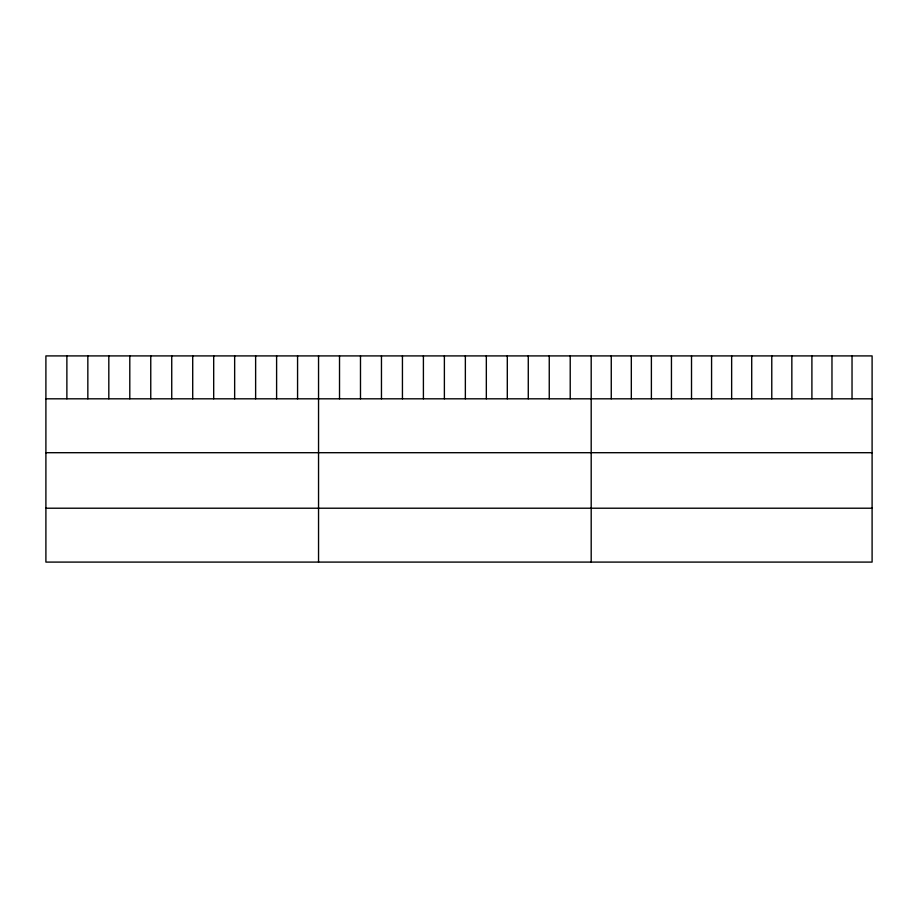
<?xml version="1.0" encoding="UTF-8"?>
<svg xmlns="http://www.w3.org/2000/svg" width="918" height="918" viewBox="0 0 918 918"><rect width="100%" height="100%" fill="white"/><g stroke="black" fill="none" stroke-linecap="round" stroke-linejoin="round"><path stroke-width="1.38" d="M872.1 398.814L872.1 562.091L45.9 562.091L45.9 355.909L872.1 355.909L872.1 398.814L45.9 398.814M45.9 452.7L872.1 452.7M45.9 508.216L872.1 508.216M852.03 355.909L852.03 398.814M831.972 355.909L831.972 398.814M811.902 355.909L811.902 398.814M791.844 355.909L791.844 398.814M771.774 355.909L771.774 398.814M751.716 355.909L751.716 398.814M731.646 355.909L731.646 398.814M711.576 355.909L711.576 398.814M691.518 355.909L691.518 398.814M671.448 355.909L671.448 398.814M651.39 355.909L651.39 398.814M631.32 355.909L631.32 398.814M611.262 355.909L611.262 398.814M591.192 355.909L591.192 562.091M570.216 355.909L570.216 398.814M549.251 355.909L549.251 398.814M528.275 355.909L528.275 398.814M507.298 355.909L507.298 398.814M486.333 355.909L486.333 398.814M465.357 355.909L465.357 398.814M444.381 355.909L444.381 398.814M423.405 355.909L423.405 398.814M402.44 355.909L402.44 398.814M381.463 355.909L381.463 398.814M360.487 355.909L360.487 398.814M339.522 355.909L339.522 398.814M318.546 355.909L318.546 562.091M297.57 355.909L297.57 398.814M276.605 355.909L276.605 398.814M255.629 355.909L255.629 398.814M234.652 355.909L234.652 398.814M213.687 355.909L213.687 398.814M192.711 355.909L192.711 398.814M171.735 355.909L171.735 398.814M150.759 355.909L150.759 398.814M129.794 355.909L129.794 398.814M108.817 355.909L108.817 398.814M87.841 355.909L87.841 398.814M66.876 355.909L66.876 398.814"/></g></svg>
